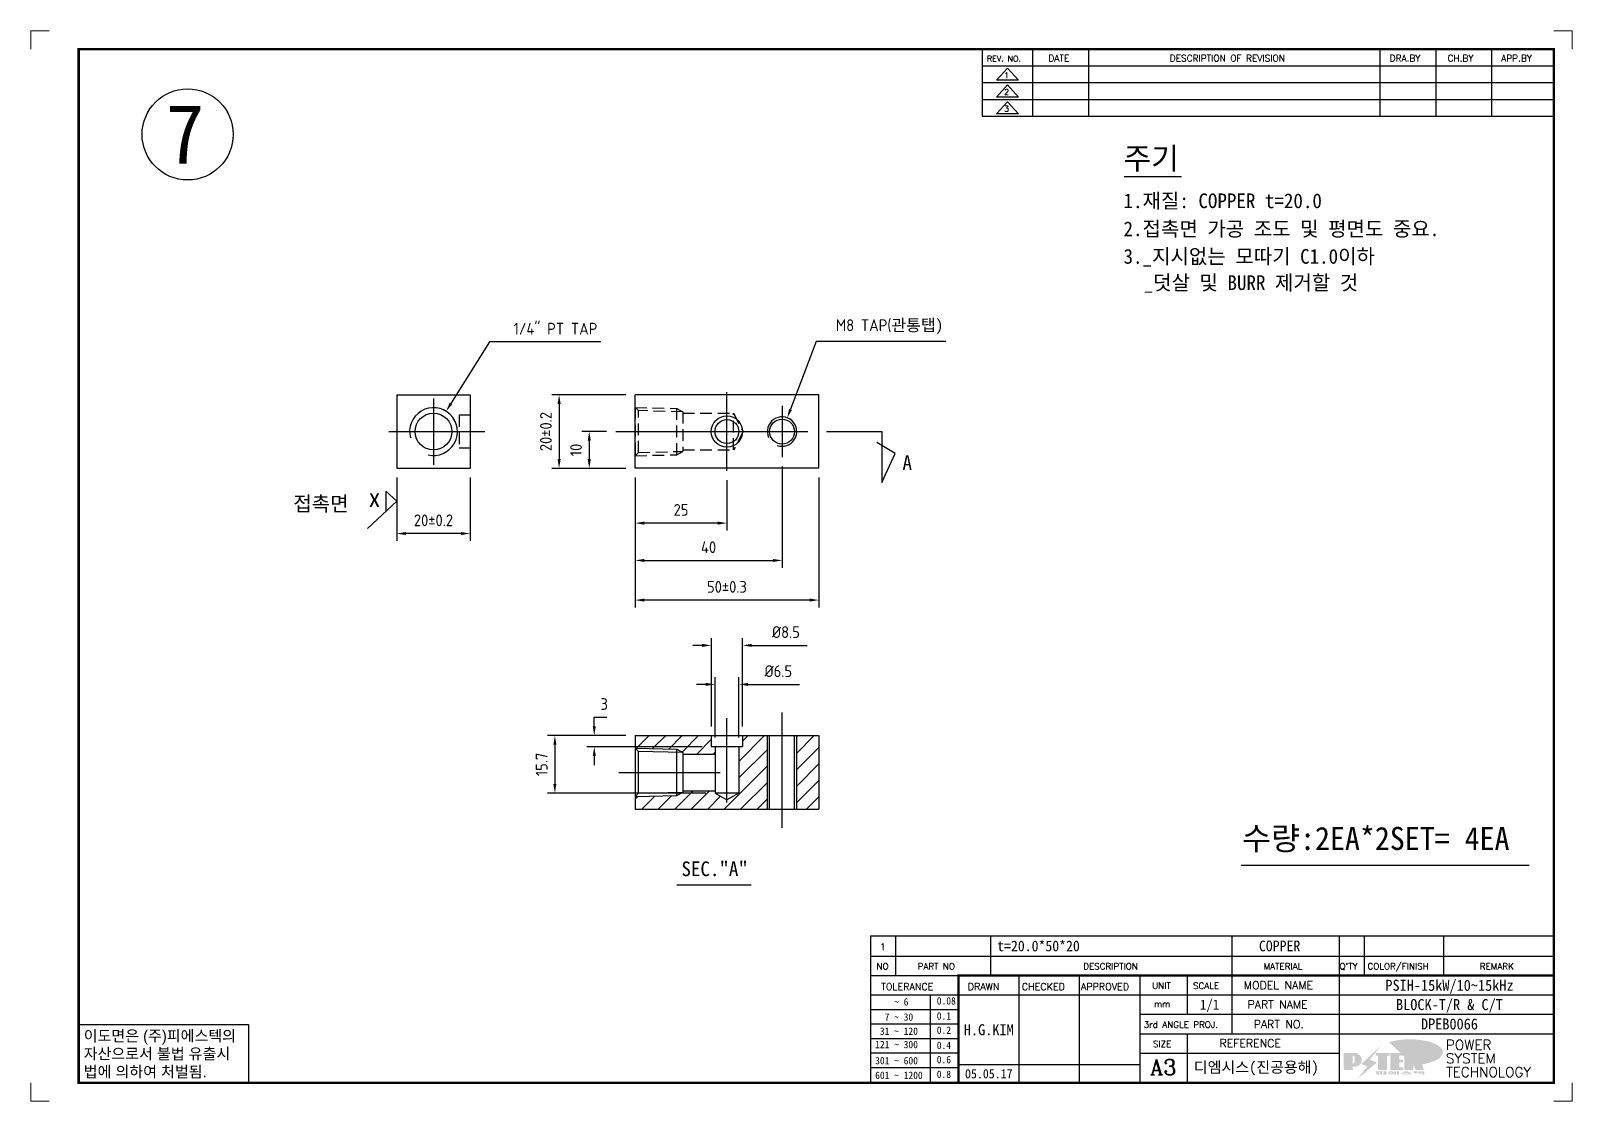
# Model space of a CAD drawing. Header units: millimetres. Extents: x 24815 to 36799, y -9299 to 5469.
# Drawn here: x 30333.4 to 30752.9, y -4594.7 to -4303.4 of the extents above; entities that cross this region are included whole.
import ezdxf
from ezdxf.enums import TextEntityAlignment as Align

# ---------------------------------------------------------------- set-up
doc = ezdxf.new("R2010")
doc.units = ezdxf.units.MM
doc.linetypes.add('CENTER', pattern=[50.8, 31.75, -6.35, 6.35, -6.35])
doc.linetypes.add('HIDDEN2', pattern=[4.7625, 3.175, -1.5875])
doc.layers.add('FORMAT-1', color=7, linetype='Continuous')
doc.layers.add('line', color=3, linetype='Continuous')
doc.styles.add('h1', font='')
doc.styles.add('HAN', font='')
doc.styles.add('RC', font='ROMANC.SHX')
doc.styles.add('ROMANT', font='romant')
doc.styles.add('RT', font='ROMANT.SHX', dxfattribs={"oblique": 15})
doc.styles.get("Standard").update_dxf_attribs({"font": 'ISOCP.SHX', "bigfont": 'WHGTXT.SHX'})
doc.styles.get('h1').set_extended_font_data('New Gulim')
doc.styles.get('HAN').set_extended_font_data('GulimChe')
doc.dimstyles.new('PS-1', dxfattribs={"dimtxt": 3.2, "dimasz": 2.5, "dimexe": 2, "dimexo": 2.5, "dimgap": 2, "dimtad": 1, "dimtoh": 1, "dimrnd": 0.05, "dimzin": 12, "dimdsep": 46, "dimtxsty": 'Standard', "dimcen": 0, "dimclrt": 2, "dimazin": 3, "dimtfac": 1, "dimtofl": 0, "dimtmove": 0, "dimatfit": 3, "dimfxl": 0, "dimtolj": 1, "dimtzin": 0, "dimarcsym": 0})

# ---------------------------------------------------------------- blocks, each defined once
blk = doc.blocks.new('*D1167')
at = {"color": 0, "lineweight": -2}
for p, q in [((30490.12, -4412.48), (30483.42, -4412.48)), ((30485.42, -4414.98), (30485.42, -4419.98)), ((30495.4, -4422.48), (30483.42, -4422.48))]:
    blk.add_line(p, q, dxfattribs=at)
at = {"color": 0}
for points in [[(30485, -4414.98), (30485.84, -4414.98), (30485.42, -4412.48)], [(30485, -4419.98), (30485.84, -4419.98), (30485.42, -4422.48)]]:
    blk.add_solid(points, dxfattribs=at)
at = {"layer": 'Defpoints', "color": 0}
for p in [(30492.62, -4412.48), (30485.42, -4422.48), (30497.9, -4422.48)]:
    blk.add_point(p, dxfattribs=at)
at = {"color": 2, "insert": (30481.82, -4417.48), "char_height": 3.2, "attachment_point": 5, "rotation": 90}
blk.add_mtext('\\A1;10', dxfattribs=at)
blk = doc.blocks.new('*D1168')
at = {"color": 0, "lineweight": -2}
for p, q in [((30495.4, -4402.48), (30475.22, -4402.48)), ((30477.22, -4404.98), (30477.22, -4419.98)), ((30495.4, -4422.48), (30475.22, -4422.48))]:
    blk.add_line(p, q, dxfattribs=at)
at = {"color": 0}
for points in [[(30476.8, -4404.98), (30477.64, -4404.98), (30477.22, -4402.48)], [(30476.8, -4419.98), (30477.64, -4419.98), (30477.22, -4422.48)]]:
    blk.add_solid(points, dxfattribs=at)
at = {"layer": 'Defpoints', "color": 0}
for p in [(30497.9, -4402.48), (30477.22, -4422.48), (30497.9, -4422.48)]:
    blk.add_point(p, dxfattribs=at)
at = {"color": 2, "insert": (30473.62, -4412.48), "char_height": 3.2, "attachment_point": 5, "rotation": 90}
blk.add_mtext('\\A1;20%%P0.2', dxfattribs=at)
blk = doc.blocks.new('*D1169')
at = {"color": 0, "lineweight": -2}
for p, q in [((30433.02, -4424.98), (30433.02, -4442.23)), ((30453.02, -4424.98), (30453.02, -4442.23)), ((30450.52, -4440.23), (30435.52, -4440.23))]:
    blk.add_line(p, q, dxfattribs=at)
at = {"color": 0}
for points in [[(30435.52, -4439.81), (30435.52, -4440.64), (30433.02, -4440.23)], [(30450.52, -4439.81), (30450.52, -4440.64), (30453.02, -4440.23)]]:
    blk.add_solid(points, dxfattribs=at)
at = {"layer": 'Defpoints', "color": 0}
for p in [(30433.02, -4422.48), (30453.02, -4422.48), (30433.02, -4440.23)]:
    blk.add_point(p, dxfattribs=at)
at = {"color": 2, "insert": (30443.02, -4436.63), "char_height": 3.2, "attachment_point": 5}
blk.add_mtext('\\A1;20%%P0.2', dxfattribs=at)
blk = doc.blocks.new('*D1170')
at = {"color": 0, "lineweight": -2}
for p, q in [((30497.9, -4424.98), (30497.9, -4439.39)), ((30522.9, -4425.69), (30522.9, -4439.39)), ((30520.4, -4437.39), (30500.4, -4437.39))]:
    blk.add_line(p, q, dxfattribs=at)
at = {"color": 0}
for points in [[(30500.4, -4436.98), (30500.4, -4437.81), (30497.9, -4437.39)], [(30520.4, -4436.98), (30520.4, -4437.81), (30522.9, -4437.39)]]:
    blk.add_solid(points, dxfattribs=at)
at = {"layer": 'Defpoints', "color": 0}
for p in [(30497.9, -4422.48), (30522.9, -4423.19), (30497.9, -4437.39)]:
    blk.add_point(p, dxfattribs=at)
at = {"color": 2, "insert": (30510.4, -4433.79), "char_height": 3.2, "attachment_point": 5}
blk.add_mtext('\\A1;25', dxfattribs=at)
blk = doc.blocks.new('*D1171')
at = {"color": 0, "lineweight": -2}
for p, q in [((30497.9, -4424.98), (30497.9, -4449.54)), ((30537.9, -4421.98), (30537.9, -4449.54)), ((30500.4, -4447.54), (30535.4, -4447.54))]:
    blk.add_line(p, q, dxfattribs=at)
at = {"color": 0}
for points in [[(30500.4, -4447.13), (30500.4, -4447.96), (30497.9, -4447.54)], [(30535.4, -4447.13), (30535.4, -4447.96), (30537.9, -4447.54)]]:
    blk.add_solid(points, dxfattribs=at)
at = {"layer": 'Defpoints', "color": 0}
for p in [(30537.9, -4419.48), (30497.9, -4422.48), (30537.9, -4447.54)]:
    blk.add_point(p, dxfattribs=at)
at = {"color": 2, "insert": (30517.9, -4443.94), "char_height": 3.2, "attachment_point": 5}
blk.add_mtext('\\A1;40', dxfattribs=at)
blk = doc.blocks.new('*D1172')
at = {"color": 0, "lineweight": -2}
for p, q in [((30497.9, -4424.98), (30497.9, -4460.33)), ((30547.9, -4424.98), (30547.9, -4460.33)), ((30545.4, -4458.33), (30500.4, -4458.33))]:
    blk.add_line(p, q, dxfattribs=at)
at = {"color": 0}
for points in [[(30500.4, -4457.92), (30500.4, -4458.75), (30497.9, -4458.33)], [(30545.4, -4457.92), (30545.4, -4458.75), (30547.9, -4458.33)]]:
    blk.add_solid(points, dxfattribs=at)
at = {"layer": 'Defpoints', "color": 0}
for p in [(30497.9, -4422.48), (30547.9, -4422.48), (30497.9, -4458.33)]:
    blk.add_point(p, dxfattribs=at)
at = {"color": 2, "insert": (30522.9, -4454.73), "char_height": 3.2, "attachment_point": 5}
blk.add_mtext('\\A1;50%%P0.3', dxfattribs=at)
blk = doc.blocks.new('*D1173')
at = {"color": 0, "lineweight": -2}
for p, q in [((30516.15, -4470.66), (30513.65, -4470.66)), ((30518.65, -4492.73), (30518.65, -4468.66)), ((30527.15, -4492.73), (30527.15, -4468.66)), ((30529.65, -4470.66), (30544.69, -4470.66))]:
    blk.add_line(p, q, dxfattribs=at)
at = {"color": 0}
for points in [[(30516.15, -4470.25), (30516.15, -4471.08), (30518.65, -4470.66)], [(30529.65, -4470.25), (30529.65, -4471.08), (30527.15, -4470.66)]]:
    blk.add_solid(points, dxfattribs=at)
at = {"layer": 'Defpoints', "color": 0}
for p in [(30518.65, -4470.66), (30518.65, -4495.23), (30527.15, -4495.23)]:
    blk.add_point(p, dxfattribs=at)
at = {"color": 2, "insert": (30538.95, -4467.06), "char_height": 3.2, "attachment_point": 5}
blk.add_mtext('\\A1;%%C8.5', dxfattribs=at)
blk = doc.blocks.new('*D1174')
at = {"color": 0, "lineweight": -2}
for p, q in [((30486.78, -4492.73), (30486.78, -4490.23)), ((30486.78, -4490.23), (30490.19, -4490.23)), ((30495.4, -4495.23), (30484.78, -4495.23)), ((30516.15, -4498.23), (30484.78, -4498.23)), ((30486.78, -4500.73), (30486.78, -4503.23))]:
    blk.add_line(p, q, dxfattribs=at)
at = {"color": 0}
for points in [[(30486.37, -4492.73), (30487.2, -4492.73), (30486.78, -4495.23)], [(30486.37, -4500.73), (30487.2, -4500.73), (30486.78, -4498.23)]]:
    blk.add_solid(points, dxfattribs=at)
at = {"layer": 'Defpoints', "color": 0}
for p in [(30486.78, -4495.23), (30497.9, -4495.23), (30518.65, -4498.23)]:
    blk.add_point(p, dxfattribs=at)
at = {"color": 2, "insert": (30489.49, -4486.63), "char_height": 3.2, "attachment_point": 5}
blk.add_mtext('\\A1;3', dxfattribs=at)
blk = doc.blocks.new('*D1175')
at = {"color": 0, "lineweight": -2}
for p, q in [((30519.65, -4495.73), (30519.65, -4479.28)), ((30526.15, -4495.73), (30526.15, -4479.28)), ((30517.15, -4481.28), (30514.65, -4481.28)), ((30528.65, -4481.28), (30542.64, -4481.28))]:
    blk.add_line(p, q, dxfattribs=at)
at = {"color": 0}
for points in [[(30517.15, -4480.87), (30517.15, -4481.7), (30519.65, -4481.28)], [(30528.65, -4480.87), (30528.65, -4481.7), (30526.15, -4481.28)]]:
    blk.add_solid(points, dxfattribs=at)
at = {"layer": 'Defpoints', "color": 0}
for p in [(30526.15, -4481.28), (30519.65, -4498.23), (30526.15, -4498.23)]:
    blk.add_point(p, dxfattribs=at)
at = {"color": 2, "insert": (30536.89, -4477.68), "char_height": 3.2, "attachment_point": 5}
blk.add_mtext('\\A1;%%C6.5', dxfattribs=at)
blk = doc.blocks.new('*D1176')
at = {"color": 0, "lineweight": -2}
for p, q in [((30495.4, -4495.23), (30474.07, -4495.23)), ((30476.07, -4497.73), (30476.07, -4508.4)), ((30517.15, -4510.9), (30474.07, -4510.9))]:
    blk.add_line(p, q, dxfattribs=at)
at = {"color": 0}
for points in [[(30475.65, -4497.73), (30476.48, -4497.73), (30476.07, -4495.23)], [(30475.65, -4508.4), (30476.48, -4508.4), (30476.07, -4510.9)]]:
    blk.add_solid(points, dxfattribs=at)
at = {"layer": 'Defpoints', "color": 0}
for p in [(30497.9, -4495.23), (30476.07, -4510.9), (30519.65, -4510.9)]:
    blk.add_point(p, dxfattribs=at)
at = {"color": 2, "insert": (30472.47, -4503.06), "char_height": 3.2, "attachment_point": 5, "rotation": 90}
blk.add_mtext('\\A1;15.7', dxfattribs=at)
blk = doc.blocks.new('*D1177')
at = {"color": 0, "lineweight": -2}
for p, q in [((30458.23, -4388.08), (30447.78, -4404.84)), ((30488.53, -4388.08), (30458.23, -4388.08))]:
    blk.add_line(p, q, dxfattribs=at)
at = {"color": 0}
blk.add_solid([(30447.43, -4404.62), (30448.14, -4405.06), (30446.46, -4406.96)], dxfattribs=at)
at = {"layer": 'Defpoints', "color": 0}
for p in [(30446.46, -4406.96), (30439.59, -4418)]:
    blk.add_point(p, dxfattribs=at)
at = {"color": 2, "insert": (30476.23, -4384.48), "char_height": 3.2, "attachment_point": 5}
blk.add_mtext('\\A1;1/4" PT TAP', dxfattribs=at)
blk = doc.blocks.new('*D1178')
at = {"color": 0, "lineweight": -2}
for p, q in [((30547.18, -4387.96), (30540.2, -4406.4)), ((30582.45, -4387.96), (30547.18, -4387.96))]:
    blk.add_line(p, q, dxfattribs=at)
at = {"color": 0}
blk.add_solid([(30539.81, -4406.25), (30540.59, -4406.55), (30539.31, -4408.74)], dxfattribs=at)
at = {"layer": 'Defpoints', "color": 0}
for p in [(30539.31, -4408.74), (30536.48, -4416.22)]:
    blk.add_point(p, dxfattribs=at)
at = {"color": 2, "insert": (30567.15, -4383.95), "char_height": 3.2, "attachment_point": 5}
blk.add_mtext('\\A1;M8 TAP({\\fGulimChe|b0|i0|c129|p49;관통탭)}', dxfattribs=at)
blk = doc.blocks.new('t3')
for p, q in [((0, 15.88), (46.25, 15.88)), ((0, 15.88), (0, 0)), ((46.25, 15.88), (46.25, 0)), ((0, 0), (46.25, 0))]:
    blk.add_line(p, q)
at = {"color": 1, "style": 'h1'}
for s, p in [('이도면은 (주)피에스텍의', (1.4, 11.29)), ('자산으로서 불법 유출시', (1.4, 6.41)), ('법에 의하여 처벌됨.', (1.4, 1.52))]:
    blk.add_text(s, height=3, dxfattribs=at).set_placement(p)
blk = doc.blocks.new('new LOGO')
at = {"layer": 'line'}
h = blk.add_hatch(color=1, dxfattribs=at)
h.paths.add_polyline_path([(41.5, 16.4), (54.3, 16.4, 1), (54.3, 82.9), (0, 82.9), (0, -0.1), (41.5, -0.1)])
h.paths.add_polyline_path([(41.5, 27.9), (41.5, 71.9), (43.6, 71.9, -0.414214), (54.6, 60.9), (54.6, 38.9, -0.414214), (43.6, 27.9)], flags=16)
h.paths.add_polyline_path([(214.7, 71.9), (227.5, 71.9), (227.5, 82.9), (159.7, 82.9), (159.7, 71.9), (172.5, 71.9), (172.5, -0.1), (214.7, -0.1)])
h.paths.add_polyline_path([(276, 37.4), (294.8, 37.4), (294.8, 49.1), (276, 49.1), (276, 71.9), (294.8, 71.9), (294.8, 82.9), (234.5, 82.9), (234.5, -0.1), (297, -0.1), (297, 10.9), (276, 10.9)])
h.paths.add_polyline_path([(347.2, 35.2), (359.7, -0.1), (400.5, -0.1), (379.6, 66.8), (399.7, 82.9), (380.6, 82.9), (347.2, 61.6), (347.2, 82.9), (305.5, 82.9), (305.5, -0.1), (347.2, -0.1)])
h = blk.add_hatch(color=250, dxfattribs=at)
h.paths.add_polyline_path([(44.5, 69.4), (46.6, 69.4, -0.129793), (52, 68, 0.221832), (43.6, 71.9), (41.5, 71.9), (41.5, 27.9), (43.6, 27.9, 0.02048), (44.5, 28)], flags=17)
h.paths.add_polyline_path([(44.5, 13.9), (57.3, 13.9, 0.72362), (77.1, 73.9, -0.679777), (54.3, 16.4), (41.5, 16.4), (41.5, -0.1), (3, -0.1), (3, -2.6), (44.5, -2.6)])
h.paths.add_polyline_path([(117.9, 14.2), (71.5, -44.4), (77.1, -39.6), (120.8, 15.6), (92, 28.9), (173.3, 106), (177.5, 111.4), (89.1, 27.6)])
h.paths.add_polyline_path([(162.7, 71.9), (162.7, 69.4), (172.5, 69.4), (172.5, 71.9)], flags=17)
h.paths.add_polyline_path([(217.7, 69.4), (230.5, 69.4), (230.5, 80.4), (227.5, 80.4), (227.5, 71.9), (214.7, 71.9), (214.7, -0.1), (175.5, -0.1), (175.5, -2.6), (217.7, -2.6)])
h.paths.add_polyline_path([(297.8, 46.6), (294.8, 46.6), (294.8, 37.4), (276, 37.4), (276, 10.9), (279, 10.9), (279, 34.9), (297.8, 34.9)])
h.paths.add_polyline_path([(300, 8.4), (297, 8.4), (297, -0.1), (237.5, -0.1), (237.5, -2.6), (300, -2.6)])
h.paths.add_polyline_path([(297.8, 80.4), (294.8, 80.4), (294.8, 71.9), (276, 71.9), (276, 49.1), (279, 49.1), (279, 69.4), (297.8, 69.4)])
h.paths.add_polyline_path([(350.2, 80.4), (347.2, 80.4), (347.2, 61.6), (350.2, 63.5)])
h.paths.add_polyline_path([(350.2, 26.7), (347.2, 35.2), (347.2, -0.1), (308.5, -0.1), (308.5, -2.6), (350.2, -2.6)])
h.paths.add_polyline_path([(402.7, 80.4), (396.5, 80.4), (379.6, 66.8), (400.5, -0.1), (361.8, -0.1), (362.7, -2.6), (403.5, -2.6), (382.6, 64.3)])
blk.add_hatch(color=5, dxfattribs=at).paths.add_polyline_path([(166.3, 35), (131, 49), (180.4, 112.7), (92, 28.9), (120.8, 15.6), (74.4, -43)])
h = blk.add_hatch(color=253, dxfattribs=at)
edge = h.paths.add_edge_path()
edge.add_ellipse((333.9, 86.4), major_axis=(-165.9, 0), ratio=0.39426, start_angle=111.51268, end_angle=334.46902)
edge.add_ellipse((314.1, 81.2), major_axis=(-153.7, 0), ratio=0.40699, start_angle=121.30662, end_angle=327.74369, ccw=False)
edge.add_line((394, 27.8), (394.7, 25.6))
h = blk.add_hatch(color=250, dxfattribs=at)
edge = h.paths.add_edge_path()
edge.add_ellipse((237.8, -17.6), major_axis=(-14.3, 0), ratio=0.526336, start_angle=192.2456, end_angle=269.07481)
edge.add_line((238.1, -10.1), (237.6, -10.1))
edge.add_ellipse((237.8, -17.6), major_axis=(-14.3, 0), ratio=0.526336, start_angle=270.92519, end_angle=449.07481)
edge.add_line((237.6, -25.1), (238.1, -25.1))
edge.add_ellipse((237.8, -17.6), major_axis=(-14.3, 0), ratio=0.526336, start_angle=450.92519, end_angle=527.7544)
edge.add_line((251.7, -19.2), (254.1, -19.2))
edge.add_line((254.1, -19.2), (254.1, -27.1))
edge.add_line((254.1, -27.1), (263.1, -27.1))
edge.add_line((263.1, -27.1), (263.1, -10.1))
edge.add_line((263.1, -10.1), (254.1, -10.1))
edge.add_line((254.1, -10.1), (254.1, -16))
edge.add_line((254.1, -16), (251.7, -16))
h.paths.add_polyline_path([(241, -16.4), (241, -18.7, -1), (234.4, -18.7), (234.4, -16.4, -1)], flags=16)
h.paths.add_polyline_path([(278.2, -10.1), (268.1, -10.1), (268.1, -27.1), (278.2, -27.1)])
h.paths.add_polyline_path([(310.3, -10.1), (310.3, -11.1, -0.157169), (289.3, -17.5), (294, -19.9, 0.128407), (316.3, -15.9, 0.128407), (338.6, -19.9), (343.3, -17.5, -0.157169), (322.2, -11.1), (322.2, -10.1)])
h.paths.add_polyline_path([(342.1, -25.1), (342.1, -22.3), (290.4, -22.3), (290.4, -25.1)])
h.paths.add_polyline_path([(352, -10.1), (352, -16.2, 0.414214), (354, -18.2), (378.7, -18.2), (378.7, -19.6), (390.2, -19.6), (390.2, -10.1), (378.7, -10.1), (378.7, -13.6), (374.7, -13.6), (374.7, -15.1), (378.7, -15.1), (378.7, -16.2), (364.7, -16.2), (364.7, -15.1), (371.2, -15.1), (371.2, -13.6), (364.7, -13.6), (364.7, -12.6), (374.7, -12.6), (374.7, -10.1)])
h.paths.add_polyline_path([(393.8, -10.1), (393.8, -19.6), (405, -19.6), (405, -10.1)])
h.paths.add_polyline_path([(405, -27.1), (405, -20.9), (356.8, -20.9), (356.8, -23), (391.8, -23), (391.8, -27.1)])
h.paths.add_polyline_path([(200.4, -10.1), (200.4, -22.3), (193.2, -22.3), (193.2, -12.6), (196.6, -12.6), (196.6, -10.1), (161, -10.1), (161, -12.6), (164.5, -12.6), (164.5, -22.3), (161, -22.3), (161, -25.1), (200.4, -25.1), (200.4, -27.1), (213.9, -27.1), (213.9, -10.1)])
h.paths.add_polyline_path([(182, -12.6), (175.6, -12.6), (175.6, -22.3), (182, -22.3)], flags=17)
blk = doc.blocks.new('format-3')
at = {"color": 3, "lineweight": 9}
for p, q in [((0, 286.3), (0, 291.3)), ((5, 291.3), (0, 291.3)), ((414.5, 291.3), (419.5, 291.3)), ((419.5, 286.3), (419.5, 291.3)), ((0, 5), (0, 0)), ((419.5, 5), (419.5, 0)), ((5, 0), (0, 0)), ((414.5, 0), (419.5, 0))]:
    blk.add_line(p, q, dxfattribs=at)
at = {"color": 180}
for p, q in [((258.97, 281.75), (258.97, 286.3)), ((272.71, 281.75), (272.71, 286.3)), ((287.94, 281.75), (287.94, 286.3)), ((367.22, 281.75), (367.22, 286.3)), ((382.45, 281.75), (382.45, 286.3)), ((397.61, 281.75), (397.61, 286.3)), ((258.97, 281.75), (414.5, 281.75)), ((228.5, 39.49), (228.5, 5)), ((228.5, 39.49), (414.5, 39.49)), ((235.29, 39.49), (235.29, 34.21)), ((261.24, 34.21), (261.24, 39.49)), ((326.9, 39.49), (326.9, 34.21)), ((356.11, 39.49), (356.11, 34.21)), ((362.93, 39.49), (362.93, 34.21)), ((384.48, 39.49), (384.48, 34.21)), ((228.5, 34.21), (252.48, 34.21)), ((268.96, 5), (268.96, 34.21)), ((285.45, 5), (285.45, 34.21)), ((301.94, 5), (301.94, 34.21)), ((314.72, 34.21), (314.72, 23.65)), ((326.9, 34.21), (326.9, 18.37)), ((356.11, 34.21), (356.11, 5)), ((228.5, 28.93), (252.48, 28.93)), ((244.89, 5.23), (244.89, 28.93)), ((252.48, 28.93), (414.5, 28.93)), ((228.5, 24.98), (252.48, 24.98)), ((228.5, 21.03), (252.48, 21.03)), ((301.94, 23.65), (414.5, 23.65)), ((228.5, 17.08), (252.48, 17.08)), ((301.94, 18.37), (414.5, 18.37)), ((314.72, 18.37), (314.72, 5)), ((228.5, 13.13), (252.48, 13.13)), ((301.94, 13.09), (356.11, 13.09)), ((228.5, 9.18), (252.48, 9.18)), ((252.48, 9.95), (301.94, 9.95))]:
    blk.add_line(p, q, dxfattribs=at)
at = {"const_width": 0.7}
blk.add_lwpolyline([(252.48, 5), (252.48, 34.21), (414.5, 34.21)], dxfattribs=at)
at = {"layer": 'FORMAT-1', "const_width": 0.7}
blk.add_lwpolyline([(13, 5), (13, 286.3), (414.5, 286.3), (414.5, 5)], close=True, dxfattribs=at)
blk.add_blockref('t3', (13, 5))
at = {"xscale": 0.05400000000000027, "yscale": 0.05400000000000027, "zscale": 0.05400000000000027}
blk.add_blockref('new LOGO', (357.35, 8.65), dxfattribs=at)
at = {"color": 2}
for s, height, style, p in [('REV. NO.', 1.56, 'RC', (260.23, 282.95)), ('DATE', 1.788, 'RC', (276.95, 282.94)), ('DESCRIPTION OF REVISION', 1.7875, 'RC', (309.98, 282.94)), ('DRA.BY', 1.788, 'RC', (369.83, 282.94)), ('CH.BY', 1.788, 'RC', (385.59, 282.94)), ('APP.BY', 1.788, 'RC', (400.18, 282.94)), ('COLOR/FINISH', 1.7424, 'RC', (363.8, 35.83)), ('NO', 1.742, 'RC', (230.16, 35.83)), ('PART NO', 1.742, 'RC', (241.36, 35.83)), ('DESCRIPTION', 1.7424, 'RC', (286.43, 35.83)), ('MATERIAL', 1.742, 'RC', (335.52, 35.83)), ("Q'TY", 1.742, 'RC', (356.17, 35.83)), ('REMARK', 1.742, 'RC', (394.37, 35.83)), (' TOLERANCE', 1.9, 'RC', (230.11, 30.22)), ('DRAWN', 1.9, 'RC', (255, 30.22)), ('CHECKED', 1.9, 'RC', (269.71, 30.22)), ('APPROVED', 1.9, 'RC', (285.8, 30.22)), ('UNIT', 1.742, 'RC', (305.19, 30.55)), ('SCALE', 1.742, 'RC', (316.32, 30.55)), ('MODEL NAME', 2.178, 'RC', (330.12, 30.46)), ('    ~ 6', 2, 'HAN', (229.8, 26.03)), ('0.08', 2, 'HAN', (246.57, 26.31)), ('mm', 1.742, 'RC', (305.67, 25.56)), ('PART NAME', 2.178, 'RC', (331.17, 25.24)), ('  7 ~ 30', 2, 'HAN', (229.8, 21.91)), ('0.1', 2, 'HAN', (246.57, 22.2)), ('3rd ANGLE PROJ.', 1.7424, 'RC', (302.87, 19.97)), ('PART NO.', 2.178, 'RC', (332.84, 19.85)), (' 31 ~ 120', 2, 'HAN', (229.8, 18.04)), ('0.2', 2, 'HAN', (246.57, 18.32)), ('REFERENCE', 2.178, 'RC', (323.52, 14.69)), ('121 ~ 300', 2, 'HAN', (229.8, 14.42)), ('0.4', 2, 'HAN', (246.57, 14.2)), ('SIZE', 1.742, 'RC', (305.39, 14.71)), ('301 ~ 600', 2, 'HAN', (229.8, 10.04)), ('0.6', 2, 'HAN', (246.57, 10.32)), ('601 ~ 1200', 2, 'HAN', (229.8, 6.05)), ('0.8', 2, 'HAN', (246.57, 6.33))]:
    blk.add_text(s, height=height, dxfattribs=dict(at, style=style)).set_placement(p)
at = {"style": 'ROMANT'}
for s, p in [('POWER', (385.15, 13.96)), ('SYSTEM', (385.15, 10.31)), ('TECHNOLOGY', (385.15, 6.56))]:
    blk.add_text(s, height=2.7, dxfattribs=at).set_placement(p)
at = {"color": 2, "lineweight": 25, "style": 'RC'}
blk.add_text('A3', height=4.182, dxfattribs=at).set_placement((304.61, 7.14))
at = {"style": 'HAN'}
for tag, height, p in [('MODEL-NAME', 3, (386.1, 31.53)), ('SCALE', 2.7, (320.81, 26.29)), ('PART-NAME', 3, (386.1, 26.29)), ('CH-BY', 3, (277.21, 19.44)), ('PART-NO', 3, (386.1, 21.01)), ('DRA-BY', 3, (260.72, 19.44)), ('APP-BY', 3, (293.7, 19.44)), ('DRA-DATE', 2.5, (260.72, 7.47)), ('CH-DATE', 2.5, (277.21, 7.47)), ('APP-DATE', 2.5, (293.7, 7.47)), ('관련업체', 3, (333.52, 9.26))]:
    blk.add_attdef(tag, text='', height=height, dxfattribs=at).set_placement(p, align=Align.MIDDLE_CENTER)
blk = doc.blocks.new('no3')
at = {"color": 180}
for p, q in [((0, 5.5), (0, 0)), ((0, 5.5), (186, 5.5)), ((6.79, 5.5), (6.79, 0)), ((32.74, 0.11), (32.74, 5.5)), ((98.4, 5.5), (98.4, 0)), ((127.61, 5.5), (127.61, 0)), ((134.43, 5.5), (134.43, 0)), ((155.98, 5.5), (155.98, 0))]:
    blk.add_line(p, q, dxfattribs=at)
at = {"color": 2, "style": 'HAN'}
for tag, p in [('PART-NO', (19.76, 2.75)), ('MATERIAL', (111.38, 2.75)), ("Q'TY", (131.02, 2.75)), ('COLOR/FINISH', (145.2, 2.75)), ('REMARK', (170.76, 2.75))]:
    blk.add_attdef(tag, text='', height=2.9, dxfattribs=at).set_placement(p, align=Align.MIDDLE_CENTER)
blk.add_attdef('DESCRIPTION', text='', height=2.9, dxfattribs=at).set_placement((34.51, 2.75), align=Align.MIDDLE_LEFT)
at = {"color": 2, "style": 'RT', "oblique": 15}
blk.add_attdef('NO', text='', height=1.74, dxfattribs=at).set_placement((3.38, 2.51), align=Align.MIDDLE_CENTER)
blk = doc.blocks.new('re3')
at = {"color": 180}
for p, q in [((0, 0), (0, -4.55)), ((6.87, -0.64), (3.86, -3.91)), ((9.88, -3.91), (3.86, -3.91)), ((6.87, -0.64), (9.88, -3.91)), ((13.74, -4.55), (13.74, 0)), ((28.97, -4.55), (28.97, 0)), ((108.25, -4.55), (108.25, 0)), ((123.49, -4.55), (123.49, 0)), ((138.64, -4.55), (138.64, 0)), ((0, -4.55), (155.53, -4.55))]:
    blk.add_line(p, q, dxfattribs=at)
at = {"color": 2, "style": 'RC', "oblique": 15}
blk.add_attdef('REV.NO', text='', height=1.56, dxfattribs=at).set_placement((6.59, -2.56), align=Align.MIDDLE_CENTER)
blk.add_attdef('-1', text='', height=1.56, dxfattribs=at).set_placement((9.37, -1.66), align=Align.MIDDLE_LEFT)
at = {"color": 2, "style": 'HAN'}
for tag, p in [('REV.-DATE', (21.36, -2.28)), ('DRA.BY', (115.87, -2.28)), ('CH.BY', (131.07, -2.28)), ('APP.BY', (147.09, -2.28))]:
    blk.add_attdef(tag, text='', height=2.5, dxfattribs=at).set_placement(p, align=Align.MIDDLE_CENTER)
blk.add_attdef('DESCRIPTION-OF-REVISION', text='', height=2.5, dxfattribs=at).set_placement((31.61, -2.28), align=Align.MIDDLE_LEFT)

msp = doc.modelspace()

# ---------------------------------------------------------------- hatches: boundary and pattern name
h = msp.add_hatch()
h.set_pattern_fill('ANSI31', color=256, style=0)
h.set_pattern_definition([(45, (33973.4604, 30093.093), (-2.24506403, 2.24506403), [])])
h.paths.add_polyline_path([(30497.896, -4495.226), (30497.896, -4498.647), (30509.296, -4498.941), (30510.863, -4499.846), (30510.863, -4500.226), (30519.646, -4500.226), (30519.646, -4498.226), (30518.646, -4498.226), (30518.646, -4495.226)], flags=17)
h.paths.add_polyline_path([(30510.863, -4510.226), (30510.863, -4510.606), (30509.296, -4511.511), (30497.896, -4511.804), (30497.896, -4515.226), (30533.896, -4515.226), (30533.896, -4495.226), (30527.146, -4495.226), (30527.146, -4498.226), (30526.146, -4498.226), (30526.146, -4510.901), (30522.896, -4512.674), (30519.646, -4510.901), (30519.646, -4510.226)])
h.paths.add_polyline_path([(30547.896, -4495.226), (30541.896, -4495.226), (30541.896, -4515.226), (30547.896, -4515.226)])

# ---------------------------------------------------------------- linework, layer by layer
for p, q in [((30631.005, -4343.084), (30646.567, -4343.084)), ((30549.986, -4412.479), (30565.066, -4412.479)), ((30565.066, -4412.479), (30565.066, -4426.296)), ((30568.642, -4418.482), (30563.653, -4415.406)), ((30565.066, -4426.296), (30568.642, -4418.482)), ((30430.054, -4428.66), (30430.054, -4434.211)), ((30533.896, -4515.226), (30533.896, -4495.226)), ((30541.896, -4515.226), (30541.896, -4495.226)), ((30497.896, -4498.647), (30497.896, -4511.804)), ((30498.78, -4499.531), (30497.896, -4498.647)), ((30498.78, -4510.921), (30498.78, -4499.531)), ((30509.296, -4511.511), (30509.296, -4498.941)), ((30510.863, -4499.846), (30510.863, -4510.606)), ((30497.896, -4511.804), (30498.78, -4510.921)), ((30662.826, -4530.502), (30741.215, -4530.502)), ((30509.303, -4535.827), (30529.483, -4535.827))]:
    msp.add_line(p, q)
at = {"color": 1}
for p, q in [((30433.024, -4402.479), (30433.024, -4422.479)), ((30433.024, -4402.479), (30453.024, -4402.479)), ((30453.024, -4402.479), (30453.024, -4422.479)), ((30497.896, -4422.479), (30497.896, -4402.479)), ((30547.896, -4402.479), (30497.896, -4402.479)), ((30547.896, -4422.479), (30547.896, -4402.479)), ((30433.024, -4422.479), (30453.024, -4422.479)), ((30547.896, -4422.479), (30497.896, -4422.479)), ((30497.896, -4495.226), (30547.896, -4495.226)), ((30497.896, -4495.226), (30497.896, -4515.226)), ((30518.646, -4495.226), (30518.646, -4498.226)), ((30527.146, -4495.226), (30527.146, -4498.226)), ((30547.896, -4495.226), (30547.896, -4515.226)), ((30510.863, -4500.226), (30519.646, -4500.226)), ((30518.646, -4498.226), (30527.146, -4498.226)), ((30519.646, -4498.226), (30519.646, -4510.901)), ((30526.146, -4498.226), (30526.146, -4510.901)), ((30510.863, -4510.226), (30519.646, -4510.226)), ((30519.646, -4510.901), (30522.896, -4512.674)), ((30526.146, -4510.901), (30519.646, -4510.901)), ((30526.146, -4510.901), (30522.896, -4512.674)), ((30497.896, -4515.226), (30547.896, -4515.226))]:
    msp.add_line(p, q, dxfattribs=at)
at = {"color": 1, "linetype": 'CENTER', "ltscale": 3}
for p, q in [((30443.024, -4403.454), (30443.024, -4421.505)), ((30522.896, -4423.192), (30522.896, -4401.767)), ((30537.896, -4405.479), (30537.896, -4419.479)), ((30430.914, -4412.479), (30456.989, -4412.479)), ((30492.616, -4412.479), (30513.013, -4412.479)), ((30512.183, -4412.479), (30544.896, -4412.479)), ((30522.896, -4513.457), (30522.896, -4490.463)), ((30537.896, -4520.335), (30537.896, -4488.891)), ((30493.469, -4505.226), (30521.023, -4505.226))]:
    msp.add_line(p, q, dxfattribs=at)
at = {"color": 2, "linetype": 'HIDDEN2'}
for p, q in [((30450.024, -4407.979), (30450.024, -4416.979)), ((30453.024, -4407.979), (30450.024, -4407.979)), ((30497.896, -4405.901), (30497.896, -4419.058)), ((30498.78, -4406.784), (30497.896, -4405.901)), ((30498.78, -4418.174), (30498.78, -4406.784)), ((30510.863, -4407.1), (30498.78, -4406.784)), ((30509.296, -4418.764), (30509.296, -4406.195)), ((30510.863, -4407.1), (30510.863, -4417.859)), ((30510.863, -4407.479), (30524.681, -4407.479)), ((30524.681, -4407.479), (30527.316, -4412.479)), ((30524.681, -4417.479), (30524.681, -4407.479)), ((30527.316, -4412.479), (30524.681, -4417.479)), ((30453.024, -4416.979), (30450.024, -4416.979)), ((30497.896, -4419.058), (30498.78, -4418.174)), ((30498.78, -4418.174), (30510.863, -4417.859)), ((30510.863, -4417.479), (30524.681, -4417.479))]:
    msp.add_line(p, q, dxfattribs=at)
at = {"color": 2}
msp.add_line((30497.896, -4496.826), (30497.896, -4511.126), dxfattribs=at)
at = {"color": 3}
for p, q in [((30534.496, -4515.226), (30534.496, -4495.226)), ((30541.296, -4515.226), (30541.296, -4495.226)), ((30510.863, -4499.846), (30498.78, -4499.531)), ((30498.78, -4510.921), (30510.863, -4510.606))]:
    msp.add_line(p, q, dxfattribs=at)
at = {"color": 2, "linetype": 'HIDDEN2'}
for points in [[(30497.896, -4405.901), (30509.296, -4406.195), (30510.863, -4407.1)], [(30497.896, -4419.058), (30509.296, -4418.764), (30510.863, -4417.859)]]:
    msp.add_lwpolyline(points, dxfattribs=at)
for points in [[(30430.054, -4428.66), (30433.024, -4431.436)], [(30425.059, -4438.879), (30433.024, -4431.436)], [(30497.896, -4498.647), (30509.296, -4498.941), (30510.863, -4499.846)], [(30497.896, -4511.804), (30509.296, -4511.511), (30510.863, -4510.606)]]:
    msp.add_lwpolyline(points)
msp.add_circle((30376.122, -4331.599), 12.402)
at = {"color": 3}
for centre, radius in [((30443.024, -4412.479), 5), ((30537.896, -4412.479), 3.4)]:
    msp.add_circle(centre, radius, dxfattribs=at)
at = {"color": 1}
for radius in [4.25, 3.25]:
    msp.add_circle((30522.896, -4412.479), radius, dxfattribs=at)
for centre, radius, start, end in [((30443.024, -4412.479), 6.5, 256.75493, 195.24767), ((30537.896, -4412.479), 4, 250.34377, 203.5291)]:
    msp.add_arc(centre, radius, start, end)

# ---------------------------------------------------------------- block references
msp.add_blockref('format-3', (30333.438, -4594.71)).add_auto_attribs({'DRA-DATE': '05.05.17', 'DRA-BY': 'H.G.KIM', 'MODEL-NAME': 'PSIH-15kW/10~15kHz', 'PART-NAME': 'BLOCK-T/R & C/T', 'PART-NO': 'DPEB0066', 'SCALE': '1/1', '관련업체': '디엠시스(진공용해)'})
ref = msp.add_blockref('re3', (30592.404, -4312.96))
ref.add_attrib('REV.NO', '1', dxfattribs={"color": 2, "height": 1.56, "style": 'RC'}).set_placement((30598.992, -4315.517), align=Align.MIDDLE_CENTER)
ref = msp.add_blockref('re3', (30592.404, -4317.51))
ref.add_attrib('REV.NO', '2', dxfattribs={"color": 2, "height": 1.56, "style": 'RC'}).set_placement((30598.992, -4320.067), align=Align.MIDDLE_CENTER)
ref = msp.add_blockref('re3', (30592.404, -4322.06))
ref.add_attrib('REV.NO', '3', dxfattribs={"color": 2, "height": 1.56, "style": 'RC'}).set_placement((30598.992, -4324.617), align=Align.MIDDLE_CENTER)
ref = msp.add_blockref('no3', (30561.938, -4555.216))
ref.add_attrib('MATERIAL', 'COPPER', dxfattribs={"color": 2, "height": 2.9, "style": 'HAN'}).set_placement((30673.313, -4552.466), align=Align.MIDDLE_CENTER)
ref.add_attrib('DESCRIPTION', 't=20.0*50*20', dxfattribs={"color": 2, "height": 2.9, "style": 'HAN'}).set_placement((30596.446, -4552.466), align=Align.MIDDLE_LEFT)
ref.add_attrib('NO', '1', dxfattribs={"color": 2, "height": 1.74, "style": 'RT'}).set_placement((30565.323, -4552.709), align=Align.MIDDLE_CENTER)

# ---------------------------------------------------------------- texts
at = {"color": 2, "style": 'HAN'}
for s, height, p in [('7', 16.2, (30370.153, -4339.574)), ('주기', 6, (30630.834, -4341.12)), ('1.재질: COPPER t=20.0', 4, (30630.834, -4351.665)), ('2.접촉면 가공 조도 및 평면도 중요.', 4, (30630.834, -4359.295)), ('3._지시없는 모따기 C1.0이하', 4, (30630.834, -4366.794)), ('_덧살 및 BURR 제거할 것', 4, (30636.306, -4373.944)), ('접촉면', 4, (30404.873, -4434.101)), ('수량:2EA*2SET= 4EA', 6.3, (30663.072, -4526.357))]:
    msp.add_text(s, height=height, dxfattribs=at).set_placement(p)
at = {"color": 3, "style": 'HAN'}
for s, height, p in [('A', 4, (30570.673, -4422.921)), ('x', 5, (30425.362, -4432.981)), ('SEC."A"', 4, (30510.502, -4533.466))]:
    msp.add_text(s, height=height, dxfattribs=at).set_placement(p)

# ---------------------------------------------------------------- dimensions: what is measured, and where the dimension line sits
for p1, p2, text, picture, middle in [((30439.586, -4417.996), (30446.461, -4406.962), '1/4" PT TAP', '*D1177', (30476.225, -4388.081)), ((30536.48, -4416.22), (30539.312, -4408.738), 'M8 TAP({\\fGulimChe|b0|i0|c129|p49;관통탭)}', '*D1178', (30567.15, -4387.964))]:
    dim = msp.add_diameter_dim_2p(p1=p1, p2=p2, text=text, dimstyle='PS-1')
    dim.commit()
    dim.dimension.update_dxf_attribs({"geometry": picture, "text_midpoint": middle, "dimtype": 163})
dim = msp.add_linear_dim(base=(30477.22, -4422.479), p1=(30497.896, -4402.479), p2=(30497.896, -4422.479), angle=90, text='<>%%P0.2', dimstyle='PS-1')
dim.commit()
dim.dimension.update_dxf_attribs({"geometry": '*D1168', "text_midpoint": (30473.62, -4412.479)})
for base, p1, p2, picture, middle in [((30485.42, -4422.479), (30492.616, -4412.479), (30497.896, -4422.479), '*D1167', (30481.82, -4417.479)), ((30486.782, -4495.226), (30518.646, -4498.226), (30497.896, -4495.226), '*D1174', (30489.489, -4486.626)), ((30476.0675, -4510.9015), (30497.8959, -4495.2259), (30519.6459, -4510.9015), '*D1176', (30472.4675, -4503.0637))]:
    dim = msp.add_linear_dim(base=base, p1=p1, p2=p2, angle=90, dimstyle='PS-1')
    dim.commit()
    dim.dimension.update_dxf_attribs({"geometry": picture, "text_midpoint": middle})
for base, p1, p2, picture, middle in [((30537.896, -4447.542), (30497.896, -4422.479), (30537.896, -4419.479), '*D1171', (30517.896, -4443.942)), ((30497.896, -4437.392), (30522.896, -4423.192), (30497.896, -4422.479), '*D1170', (30510.396, -4433.792))]:
    dim = msp.add_linear_dim(base=base, p1=p1, p2=p2, dimstyle='PS-1')
    dim.commit()
    dim.dimension.update_dxf_attribs({"geometry": picture, "text_midpoint": middle})
for base, p1, p2, text, picture, middle in [((30433.024, -4440.227), (30453.024, -4422.479), (30433.024, -4422.479), '<>%%P0.2', '*D1169', (30443.024, -4436.627)), ((30497.896, -4458.334), (30547.896, -4422.479), (30497.896, -4422.479), '<>%%P0.3', '*D1172', (30522.896, -4454.734)), ((30526.146, -4481.284), (30519.646, -4498.226), (30526.146, -4498.226), '%%C<>', '*D1175', (30536.892, -4477.684))]:
    dim = msp.add_linear_dim(base=base, p1=p1, p2=p2, text=text, dimstyle='PS-1')
    dim.commit()
    dim.dimension.update_dxf_attribs({"geometry": picture, "text_midpoint": middle})
dim = msp.add_linear_dim(base=(30518.646, -4470.662), p1=(30527.146, -4495.226), p2=(30518.646, -4495.226), text='%%C<>', dimstyle='PS-1')
dim.commit()
dim.dimension.update_dxf_attribs({"geometry": '*D1173', "text_midpoint": (30538.946, -4470.662), "dimtype": 160})

doc.saveas('drawing.dxf')
